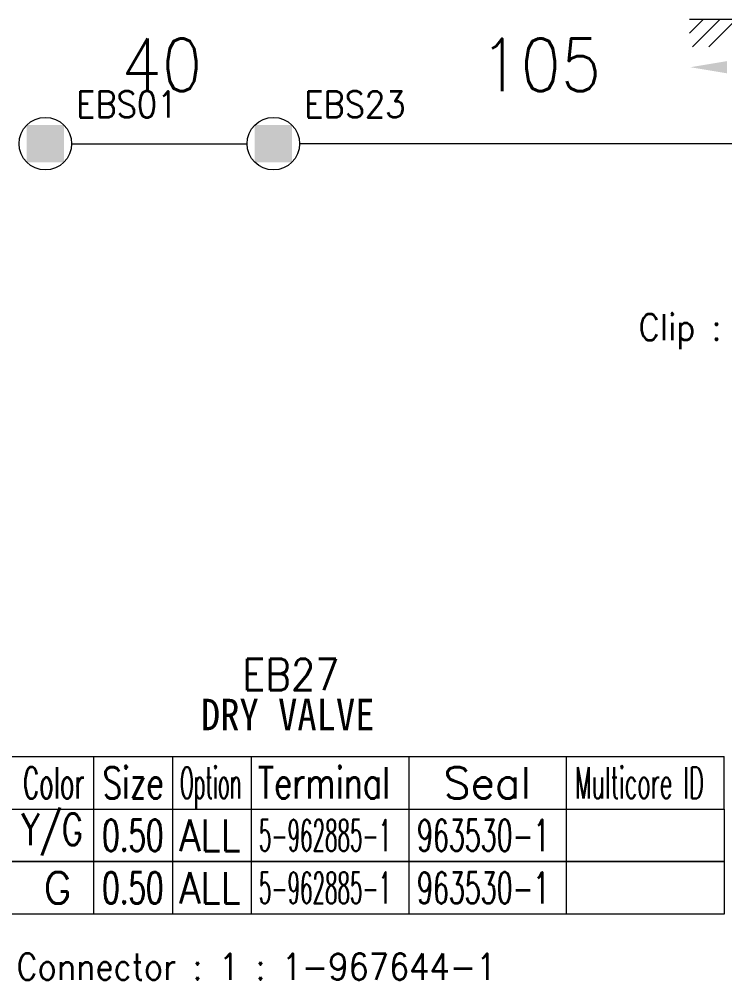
# Model space of a CAD drawing. Header units: inches. Extents: x 47316 to 59086, y 3141 to 11743.
# Drawn here: x 54294.1 to 54361.2, y 10053 to 10144.5 of the extents above; entities that cross this region are included whole.
import ezdxf

# ---------------------------------------------------------------- set-up
doc = ezdxf.new("R2010")
doc.units = ezdxf.units.IN
doc.header["$MEASUREMENT"] = 0
doc.styles.get("Standard").update_dxf_attribs({"font": ''})
doc.styles.get('Standard').set_extended_font_data('SimSun')
doc.linetypes.add('_VH_FELT_TAPE', pattern='A,0.4,-0.7,["FELT",Standard,S=0.3,R=0,X=-0.5,Y=-0.15],-0.7', length=1.8)

msp = doc.modelspace()

# ---------------------------------------------------------------- linework, layer by layer
at = {"color": 0, "lineweight": 15}
for p, q in [((54357.872, 10144.458, 0), (54380.529, 10144.458, 0)), ((54357.872, 10143.12, 0), (54359.211, 10144.458, 0)), ((54358.154, 10141.83, 0), (54360.783, 10144.458, 0)), ((54359.726, 10141.83, 0), (54362.354, 10144.458, 0))]:
    msp.add_line(p, q, dxfattribs=at)
at = {"color": 0, "linetype": '_VH_FELT_TAPE', "lineweight": 15, "ltscale": 5}
for p, q in [((54299.048, 10132.61), (54315.761, 10132.61)), ((54365.361, 10132.61), (54320.761, 10132.61))]:
    msp.add_line(p, q, dxfattribs=at)
at = {"color": 0, "linetype": 'Continuous', "lineweight": 15}
for p, q in [((54278.678, 10074.272), (54361.178, 10074.272)), ((54278.678, 10069.272), (54361.178, 10069.272))]:
    msp.add_line(p, q, dxfattribs=at)
at = {"color": 7, "linetype": 'Continuous', "lineweight": 15}
for p, q in [((54301.178, 10069.272), (54301.178, 10074.272)), ((54308.678, 10069.272), (54308.678, 10074.272)), ((54316.178, 10069.272), (54316.178, 10074.272)), ((54331.178, 10069.272), (54331.178, 10074.272)), ((54346.178, 10069.272), (54346.178, 10074.272)), ((54361.178, 10069.272), (54361.178, 10074.272))]:
    msp.add_line(p, q, dxfattribs=at)
at = {"color": 102, "linetype": 'Continuous', "lineweight": 15}
for p, q in [((54301.178, 10064.272), (54301.178, 10069.272)), ((54308.678, 10064.272), (54308.678, 10069.272)), ((54316.178, 10064.272), (54316.178, 10069.272)), ((54331.178, 10064.272), (54331.178, 10069.272)), ((54346.178, 10064.272), (54346.178, 10069.272)), ((54301.178, 10059.272), (54301.178, 10064.272)), ((54308.678, 10059.272), (54308.678, 10064.272)), ((54316.178, 10059.272), (54316.178, 10064.272)), ((54331.178, 10059.272), (54331.178, 10064.272)), ((54346.178, 10059.272), (54346.178, 10064.272))]:
    msp.add_line(p, q, dxfattribs=at)
at = {"color": 0, "linetype": 'Continuous', "lineweight": 15}
for points in [[(54278.678, 10064.272), (54278.678, 10069.272), (54361.178, 10069.272), (54361.178, 10064.272)], [(54278.678, 10059.272), (54278.678, 10064.272), (54361.178, 10064.272), (54361.178, 10059.272)]]:
    msp.add_lwpolyline(points, close=True, dxfattribs=at)
for centre in [(54296.548, 10132.61), (54318.261, 10132.61)]:
    msp.add_circle(centre, 2.5, dxfattribs=at)
msp.add_solid([(54361.448, 10139.304), (54357.948, 10139.888), (54361.448, 10140.471)])
at = {"color": 0, "linetype": 'Continuous', "lineweight": 15, "extrusion": (0, 0, -1)}
for points in [[(-54294.78, 10134.377), (-54294.78, 10130.842), (-54298.316, 10134.377), (-54298.316, 10130.842)], [(-54316.493, 10134.377), (-54316.493, 10130.842), (-54320.029, 10134.377), (-54320.029, 10130.842)]]:
    msp.add_solid(points, dxfattribs=at)

# ---------------------------------------------------------------- texts
at = {"color": 7, "linetype": '_VH_FELT_TAPE', "lineweight": 18, "ltscale": 5, "char_height": 5, "attachment_point": 1}
for s, insert, width in [('\\Fromans.shx;\\W0.9000000000;\\T1.0000000000;\\o\\l40', (54303.762, 10142.61), 8.57143), ('\\Fromans.shx;\\W0.9000000000;\\T1.0000000000;\\o\\l105', (54337.918, 10142.61), 12.85714)]:
    msp.add_mtext(s, dxfattribs=dict(at, insert=insert, width=width))
at = {"color": 21, "linetype": 'Continuous', "lineweight": 15, "attachment_point": 1}
for s, insert, char_height, width in [('\\Fromans.shx;\\W0.9000000000;\\T1.0000000000;\\o\\lEBS01', (54299.477, 10137.61), 2.5, 10.71429), ('\\Fromans.shx;\\W0.9000000000;\\T1.0000000000;\\o\\lEBS23', (54321.189, 10137.61), 2.5, 10.71429), ('\\Fromans.shx;\\W0.6500000000;\\T1.0000000000;\\o\\l0.50', (54301.957, 10068.272), 3, 6.5), ('\\Fromans.shx;\\W0.4622641509;\\T1.0000000000;\\o\\l5-962885-1', (54316.876, 10068.272), 3, 14), ('\\Fromans.shx;\\W0.6500000000;\\T1.0000000000;\\o\\l0.50', (54301.957, 10063.272), 3, 6.5), ('\\Fromans.shx;\\W0.4622641509;\\T1.0000000000;\\o\\l5-962885-1', (54316.876, 10063.272), 3, 14)]:
    msp.add_mtext(s, dxfattribs=dict(at, insert=insert, char_height=char_height, width=width))
at = {"color": 42, "linetype": 'Continuous', "lineweight": 15, "char_height": 2.5, "attachment_point": 1}
for s, insert, width in [('\\Fromans.shx;\\W0.9000000000;\\T1.0000000000;\\o\\lClip : 1 : HDY11', (54353.033, 10116.392), 30.10714), ('\\Fromans.shx;\\W0.9000000000;\\T1.0000000000;\\o\\lConnector : 1 : 1-967644-1', (54293.785, 10055.522), 52.92857)]:
    msp.add_mtext(s, dxfattribs=dict(at, insert=insert, width=width))
at = {"color": 6, "linetype": 'Continuous', "lineweight": 20, "char_height": 3, "attachment_point": 1}
for s, insert, width in [('\\Fromans.shx;\\W0.9000000000;\\T1.0000000000;\\o\\lEB27', (54315.299, 10083.589), 10.28571), ('\\f黑体|b0|i0|c1|p0;\\W0.9000000000;\\T1.0000000000;\\o\\lDRY VALVE', (54311.358, 10079.772), 17.47416)]:
    msp.add_mtext(s, dxfattribs=dict(at, insert=insert, width=width))
at = {"color": 7, "linetype": 'Continuous', "lineweight": 15, "char_height": 3, "attachment_point": 1}
for s, insert, width in [('\\Fromans.shx;\\W0.5687500000;\\T1.0000000000;\\o\\lColor', (54294.422, 10073.272), 6.5), ('\\Fromans.shx;\\W0.7222222222;\\T1.0000000000;\\o\\lSize', (54301.988, 10073.272), 6.5), ('\\Fromans.shx;\\W0.4595959596;\\T1.0000000000;\\o\\lOption', (54309.375, 10073.272), 6.5), ('\\Fromans.shx;\\W0.7480916031;\\T1.0000000000;\\o\\lTerminal', (54316.785, 10073.272), 14), ('\\Fromans.shx;\\W1.0000000000;\\T1.0000000000;\\o\\lSeal', (54334.464, 10073.272), 9.28571), ('\\Fromans.shx;\\W0.5185185185;\\T1.0000000000;\\o\\lMulticore ID', (54346.974, 10073.272), 14)]:
    msp.add_mtext(s, dxfattribs=dict(at, insert=insert, width=width))
at = {"color": 140, "linetype": 'Continuous', "lineweight": 15, "char_height": 3, "attachment_point": 1}
for s, insert, width in [('\\Fromans.shx;\\W0.7459016393;\\T1.0000000000;\\o\\lY/G', (54294.285, 10068.843), 6.5), ('\\Fromans.shx;\\W0.8750000000;\\T1.0000000000;\\o\\lALL', (54309.303, 10068.272), 6.5), ('\\Fromans.shx;\\W0.5903614458;\\T1.0000000000;\\o\\l963530-1', (54331.931, 10068.272), 14), ('\\Fromans.shx;\\W1.0000000000;\\T1.0000000000;\\o\\lG', (54296.357, 10063.272), 3), ('\\Fromans.shx;\\W0.8750000000;\\T1.0000000000;\\o\\lALL', (54309.303, 10063.272), 6.5), ('\\Fromans.shx;\\W0.5903614458;\\T1.0000000000;\\o\\l963530-1', (54331.931, 10063.272), 14)]:
    msp.add_mtext(s, dxfattribs=dict(at, insert=insert, width=width))

doc.saveas('drawing.dxf')
